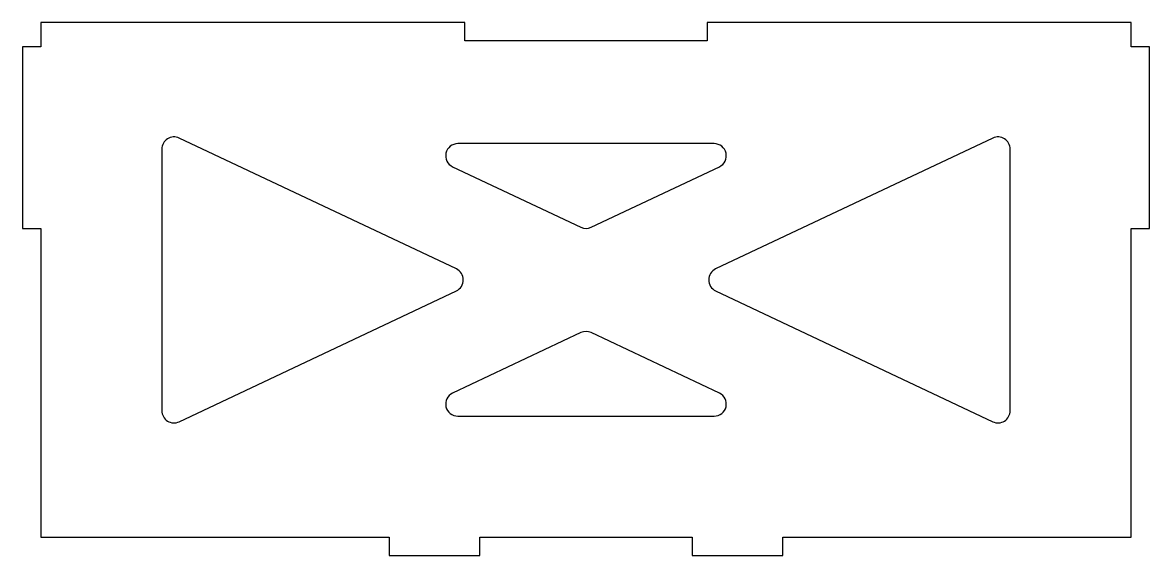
# Model space of a CAD drawing. Extents: x -93 to 93, y -46 to 42.
import ezdxf

# ---------------------------------------------------------------- set-up
doc = ezdxf.new("R2010")
doc.units = 0
doc.layers.get('0').update_dxf_attribs({"linetype": 'CONTINUOUS'})

msp = doc.modelspace()

# ---------------------------------------------------------------- linework, layer by layer
at = {"color": 7, "linetype": 'CONTINUOUS'}
for p, q in [((-90, 42.5), (-90, 38.5)), ((-20, 42.5), (-90, 42.5)), ((-20, 39.5), (-20, 42.5)), ((20, 42.5), (20, 39.5)), ((90, 42.5), (20, 42.5)), ((90, 38.5), (90, 42.5)), ((20, 39.5), (-20, 39.5)), ((-93, 38.5), (-93, 8.5)), ((-90, 38.5), (-93, 38.5)), ((93, 38.5), (90, 38.5)), ((93, 8.5), (93, 38.5)), ((-21.39, 1.81), (-67.15, 23.41)), ((21.16, 22.5), (-21.16, 22.5)), ((67.15, 23.41), (21.39, 1.81)), ((-70, 21.61), (-70, -21.61)), ((70, -21.61), (70, 21.61)), ((-22.02, 18.69), (-0.85, 8.7)), ((0.85, 8.7), (22.02, 18.69)), ((-93, 8.5), (-90, 8.5)), ((-90, 8.5), (-90, -42.5)), ((90, 8.5), (93, 8.5)), ((90, -42.5), (90, 8.5)), ((-67.15, -23.41), (-21.39, -1.81)), ((21.39, -1.81), (67.15, -23.41)), ((-0.85, -8.7), (-22.02, -18.69)), ((22.02, -18.69), (0.85, -8.7)), ((-21.16, -22.5), (21.16, -22.5)), ((-90, -42.5), (-32.5, -42.5)), ((-32.5, -42.5), (-32.5, -45.5)), ((-17.5, -42.5), (17.5, -42.5)), ((-17.5, -45.5), (-17.5, -42.5)), ((17.5, -42.5), (17.5, -45.5)), ((32.5, -42.5), (90, -42.5)), ((32.5, -45.5), (32.5, -42.5)), ((-32.5, -45.5), (-17.5, -45.5)), ((17.5, -45.5), (32.5, -45.5))]:
    msp.add_line(p, q, dxfattribs=at)
for centre, start, end in [((-68, 21.61), 64.7223, 180), ((-21.16, 20.5), 90, 244.7223), ((21.16, 20.5), 295.2777, 90), ((68, 21.61), 0, 115.2777), ((0, 10.51), 244.7223, 295.2777), ((-22.25, 0), 295.2777, 64.7223), ((22.25, 0), 115.2777, 244.7223), ((0, -10.51), 64.7223, 115.2777), ((-21.16, -20.5), 115.2777, 270), ((21.16, -20.5), 270, 64.7223), ((-68, -21.61), 180, 295.2777), ((68, -21.61), 244.7223, 0)]:
    msp.add_arc(centre, 2, start, end, dxfattribs=at)

doc.saveas('drawing.dxf')
